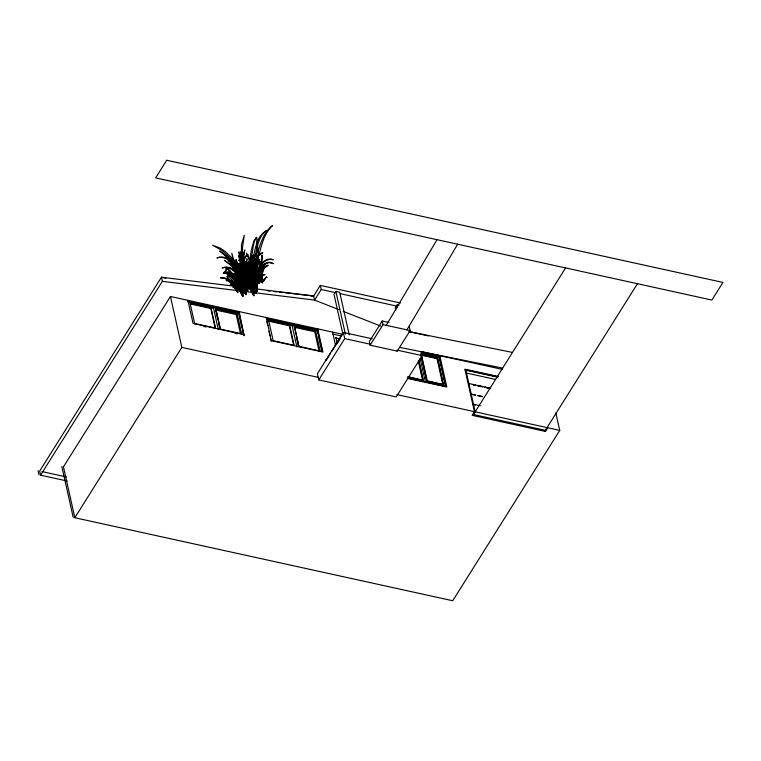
<?xml version="1.0" encoding="UTF-8"?>
<svg xmlns="http://www.w3.org/2000/svg" width="761" height="761" viewBox="0 0 761 761"><rect width="100%" height="100%" fill="white"/><g stroke="black" fill="none" stroke-linecap="round" stroke-linejoin="round"><path stroke-width="1.14" d="M242.474 271.753L242.16 285.289L241.865 278.469M242.502 271.163L245.936 276.738L250.15 259.415L253.832 254.821L251.159 256.98L249.151 260.833L246.83 269.442L245.955 276.7L244.5 273.38L240.676 268.281L237.889 265.998L235.178 264.971L238.868 267.273L242.445 271.087C243.92 303.696 239.211 256.742 248.2 254.83C242.883 256.181 242.331 262.764 242.521 267.32M244.738 281.618L244.69 283.939M243.092 280.362L242.987 286.726L241.798 279.011M255.144 267.14L255.354 261.299M240.695 282.112L240.723 285.832M254.878 266.978L255.192 261.08M243.073 284.624L242.749 296.438L242.911 284.424M250.331 274.949L250.027 280.067L244.214 272.058M245.955 269.194C248.685 246.631 245.175 266.797 245.213 271.04M257.694 271.61L257.779 269.27M257.579 269.118L258.16 253.137L256.866 237.774L256.286 275.254L257.17 281.446L257.351 273.256M257.418 272.514L257.361 290.987L251.035 275.082M238.726 278.669C238.583 301.08 234.188 268.966 225.808 268.395L229.346 270.174L231.182 272.038L235.758 280.676L237.936 286.764L237.251 275.101L237.946 274.417M240.057 264.6L241.656 254.678M243.491 274.854L243.282 280.666L242.207 278.545M241.817 273.789L241.979 270.792M242.093 268.509L242.616 262.83L242.474 265.304M250.264 275.111L250.122 280.019L252.576 268.604M256.828 272.409L256.438 277.679L246.402 253.175L250.407 260.386L256.457 277.66L254.269 271.82L254.64 268.367M243.767 280.143L242.635 286.745L242.664 280.543M252.357 269.47L250.084 282.531L245.86 275.815M236.947 277.66L236.975 284.357M241.342 259.273L241.57 257.494M238.906 274.217L238.003 286.802L239.553 276.871M247.915 279.991L247.563 284.195L253.232 246.222L254.535 241.085L256.581 237.175L253.841 240.942L251.349 250.036L247.287 276.386L247.506 284.281L242.54 276.386M251.51 265.342C249.836 279.858 247.801 297.399 252.414 268.842M245.736 278.897L244.738 287.021L244.338 283.606M250.245 272.096L251.273 264.638L252.386 262.897M257.056 269.251L258.245 262.507L259.672 259.406C255.82 264.409 257.113 271.563 256.333 277.47L255.125 268.652M260.414 277.556L259.615 282.065L260.091 261.308L258.645 273.551L259.767 282.103L250.34 274.997M254.811 272.847L253.156 285.413L253.099 276.195L256.723 256.4M253.052 265.389L256.59 249.361M251.52 273.656L253.432 267.406L255.163 266.017L257.037 266.569L256.524 265.931M258.027 276.452L257.142 281.475L251.663 272.562M258.987 271.316L258.226 277.033L254.279 270.707L248.086 263.487L243.349 260.823L238.593 260.214L243.311 261.213L248.019 264.134L252.024 268.405L258.226 277.033L256.942 259.13L256.59 266.207L258.217 277.004L257.874 273.161L258.978 269.556M255.239 280.657L253.746 289.142L250.103 280.238M254.688 285.67L253.223 292.605L247.363 283.111M246.593 276.662L244.709 286.964L242.426 282.027M255.553 268.69L256.543 264.077M245.461 274.75C242.873 286.174 242.084 257.056 238.707 255.715L243.796 277.461L249.503 270.935L250.131 272.952M251.758 264.229C255.106 252.947 254.897 237.08 266.493 230.621C261.47 233.893 259.14 239.801 257.656 245.356M248.124 284.272L247.506 291.349L246.973 278.564M250.502 274.036L253.651 262.954L256.447 257.399M245.451 275.13L244.604 278.811L240.286 271.934M240.723 277.499L239.801 281.285L240.181 264.647L239.002 274.531L239.725 280.914C236.557 278.307 232.6 274.902 228.186 275.634C232.134 274.122 246.079 288.448 236.776 277.004M261.185 275.901C261.137 289.475 256.742 275.682 250.968 274.616M245.641 275.396L244.633 279.192L244.538 283.587L244.766 276.557L243.463 259.406L244.795 249.931L242.531 259.206L242.94 268.252M258.74 278.136L255.915 293.156L253.508 287.392M240.257 267.739L242.711 260.585M249.427 282.845L247.496 291.339L245.508 275.197M260.614 276.443L261.251 274.16M257.579 259.596C261.147 247.791 263.116 234.388 272.552 225.532C263.991 231.848 260.738 242.55 257.789 252.281M245.736 274.179L251.13 260.129L253.527 257.228L255.943 255.658L252.642 257.589L249.912 261.546L246.364 270.792L244.728 278.735L241.18 271.896M251.663 271.382L252.281 269.27M241.694 264.619L243.006 260.833M258.312 274.883C257.522 291.863 253.232 269.299 247.458 267.672M262.05 272.99L262.631 271.049M255.363 285.746L253.156 294.945L246.069 281.922M240.876 277.908L239.877 281.266L242.959 286.783L237.318 278.145L233.988 275.396L229.337 272.952L224.343 272.866L228.947 272.229L233.475 274.274L235.958 276.319M256.438 278.212C249.969 298.008 257.266 295.924 248.019 280.096M262.231 273.665L264.219 268.148L266.112 266.512L263.981 267.691C256.914 277.289 264.333 292.538 251.891 274.845M256.99 272.419C250.531 288.105 259.644 298.854 245.09 274.873M254.516 267.187L253.023 273.351L253.052 285.432L248.248 278.488M254.383 273.58L253.499 275.368M262.203 270.726L263.753 265.884L266.398 263.154L269.66 262.64L273.551 263.667L269.974 262.25L266.94 262.535L264.524 265.199L262.916 270.079M246.564 275.824L244.785 283.644L246.012 294.631L244.376 283.501M261.289 276.643L259.178 283.111L257.037 280.971L259.14 281.209C261.489 289.199 248.933 265.998 245.194 268.167M244.595 269.575L247.154 263.591M255.011 284.709L256.295 280.828M242.369 253.66L242.721 252.424M245.974 276.519L243.187 271.059M252.852 267.558L256.79 257.893M241.066 276.509L243.12 270.992M238.669 274.302L237.166 283.082L235.453 266.54L231.801 253.137L237.318 283.054L234.017 278.421L228.557 273.599L225.827 272.571L223.182 273.256L227.025 272.952L230.583 275.082M238.802 273.95L237.223 283.035L231.582 276.053M258.978 276.937C253.251 284.234 261.194 303.896 249.865 285.004M241.17 276.937L242.673 272.857M261.546 266.816L261.898 265.884L261.442 266.673M257.713 274.902L258.398 273.113M249.874 276.424L247.43 284.129L244.252 277.784M248.333 283.33L249.17 281.285M255.706 284.614L256.99 281.646M235.406 270.326L235.672 269.708M257.399 271.525C259.558 265.142 265.399 256.476 273.199 259.748C268.547 258.293 263.725 261.128 261.337 265.094M244.747 272.162L242.826 276.243L241.903 280.571L240.352 275.063L233.912 262.012M236.814 277.375L236.367 284.015M244.138 284.595L244.909 283.511L243.425 274.15M254.269 273.646L253.537 274.826M245.327 271.125L246.478 269.052M246.716 268.5C242.445 270.678 243.596 288.971 239.401 275.653M259.767 267.882L260.814 266.027M252.918 266.169L253.784 264.695L255.763 264.191M386.265 325.327L437.004 239.677M406.907 329.865L457.656 244.214M67.225 481.028L40.58 475.178L162.359 281.342L161.437 277.232L313.665 295.981L320.314 285.394L400.448 302.992M341.727 334.117L170.464 296.495L63.448 466.835L74.825 517.727L452.728 600.743L559.744 430.403L555.863 413.052M74.825 517.727L181.841 347.397L170.464 296.495M249.817 286.412L248.524 288.467L251.235 289.056L252.528 287.011M239.173 311.582L243.986 335.287L239.011 313.018L187.72 301.756L188.072 301.194L239.363 312.457L238.745 313.446L241.979 327.915M271.249 341.28L266.426 317.575M320.314 285.394L321.237 289.503L314.578 300.091L162.359 281.342M349.251 334.926L339.701 292.243L335.839 291.387L333.993 294.326L342.754 333.556M318.041 334.041L317.299 330.702L317.917 329.713L266.626 318.44L266.274 319.011L317.565 330.274L322.293 351.43M372.243 338.797L343.354 332.452L317.404 373.746L318.783 379.92L396.205 396.928L422.155 355.625L421.233 351.515M330.398 353.504L326.089 360.419L325.917 359.734M331.625 351.601L342.697 333.927M337.932 342.46L339.168 340.5M318.783 379.92L344.733 338.616L343.354 332.452M389.014 322.502L382.231 321.018L369.323 341.575L370.122 345.18L397.223 351.125L410.141 330.569L409.332 326.973M370.122 345.18L383.04 324.614L382.231 321.018M399.059 305.275L397.128 304.857L395.282 307.796L395.796 310.098M443.406 384.904L437.585 358.146L421.023 354.512L421.537 355.197L436.995 358.593L437.585 358.146L443.406 384.904L426.835 381.271L421.156 355.853M407.401 377.979L445.651 386.379L439.268 357.09L420.928 353.066M426.835 381.271L421.28 355.663M445.651 386.379L439.268 357.09M472.885 415.496L565.594 267.929M544.743 431.278L637.452 283.71M547.806 427.787L545.513 431.449L472.124 415.325L474.426 411.663L464.923 369.161L498.179 376.457M261.461 267.805L264.438 263.848L267.948 262.421L264.229 264.162L261.708 267.377M246.012 276.604L240.238 268.852M258.321 279.239L259.587 277.432M248.21 271.972L251.577 267.549M235.568 270.345L235.996 269.755M247.696 267.149L249.522 264.457L247.82 266.778M262.459 269.109C265.294 265.237 273.446 262.964 263.249 268.3M259.511 277.071C251.501 281.228 255.82 310.041 251.415 285.622L250.578 285.622M247.116 272.343L248.229 270.935M250.179 268.823L251.625 267.063M249.075 270.069L251.016 268.1L248.895 269.946M258.084 256.067L262.754 252.538L257.675 255.677M240.818 270.079L241.57 269.327M240.885 269.841L241.618 269.137M246.222 274.027L248.857 271.839L250.169 272.172L249.237 271.582M245.917 271.401L247.059 270.374M247.782 262.583L249.808 260.994C243.53 264.733 243.453 274.692 243.425 280.552L240.409 270.821M244.081 269.451L246.126 267.748L248.666 267.786L251.644 269.109L248.419 268.176L245.698 268.357M237.736 285.014L239.991 284.1L239.239 283.929C235.824 285.708 239.04 299.473 236.671 288.01M234.845 275.939L234.293 276.329L235.101 276.1M250.388 285.622C252.814 293.261 258.055 305.066 248.352 283.948M253.042 265.161L255.534 264.362M261.898 275.482L265.094 274.54L261.784 275.225M245.955 271.23L247.382 270.678M236.899 268.909L238.849 269.442M427.302 381.004L443.52 384.714L427.302 381.004L421.784 356.319M237.375 263.934L240.4 263.61M238.088 268.424L239.116 268.243M233.96 274.521L228.081 276.224L231.886 274.436L235.12 274.321M238.602 263.867L240.695 263.943M246.088 275.225L246.44 275.292M311.297 295.896L313.665 295.981L314.578 300.091L338.807 309.613M267.691 290.816L270.05 291.083M273.589 291.482L277.118 291.882M279.477 292.138L283.016 292.538M285.375 292.804L313.665 295.981M248.952 270.574L250.426 270.868M409.408 331.71L512.514 352.419M399.573 347.368L502.669 368.086M235.368 271.506L240.714 274.483L243.977 277.413L241.066 274.997M247.905 273.437L245.261 273.066L247.858 272.999L250.055 274.046M321.237 289.503L335.611 292.662M340.586 293.756L396.9 306.131M383.04 324.614L410.141 330.569M165.86 278.203L161.437 277.232L39.667 471.069L40.58 475.178M408.885 331.587L428.576 335.915M421.28 351.592L502.174 369.361M421.499 352.59L440.039 356.662M421.147 353.332L439.145 357.29M190.802 302.916L213.365 307.387L218.34 329.656M237.594 313.19L215.667 308.376L220.395 329.532M267.121 319.677L291.92 324.643L296.895 346.911M295.363 325.889L317.299 330.702M333.023 334.155L340.918 335.896M213.594 308.405L190.088 303.239L194.721 323.796M215.401 308.804L237.327 313.618M292.138 325.651L268.633 320.495L273.275 341.052M293.946 326.05L315.872 330.873M190.288 303.953L210.807 308.462L215.239 328.305M268.842 321.209L289.351 325.718L293.794 345.551M420.9 354.702L437.461 358.336M294.222 327.268L314.731 331.777L319.173 351.611M344.733 338.616L369.894 344.143M398.136 350.355L422.155 355.625M335.611 337.894L340.234 338.911M498.255 376.961L465.799 369.827L475.187 411.834M465.114 370.017L497.218 377.075M466.426 373.042L495.401 379.406M468.747 383.487L490.769 388.329M194.607 323.482L215.553 328.077L211.025 307.834M273.161 340.728L294.098 345.332L289.58 325.09M473.19 384.676L475.501 385.19M477.822 385.694L482.455 386.712M489.409 388.243L484.776 387.225L489.428 388.319M473.199 384.762L475.52 385.266M477.841 385.779L482.474 386.797M244.348 334.726L193.056 323.454L187.881 300.319M271.601 340.709L322.892 351.982L317.718 328.838M203.843 326.469L206.079 326.964M235.073 333.328L237.299 333.822M408.162 376.8L423.154 380.462L418.769 360.819M407.82 376.866L423.278 380.262L418.883 360.628M407.944 377.884L445.765 386.188M407.43 378.369L446.831 387.026L439.82 355.663M470.869 394.036L475.501 395.054M477.822 395.558L482.455 396.576M470.888 394.112L475.52 395.13M477.841 395.644L482.474 396.662M473.38 404.234L480.334 405.765M473.19 404.405L475.52 404.995M181.841 347.397L318.212 377.351M396.795 394.607L559.744 430.403M473.494 414.526L545.352 430.317M41.979 471.573L66.302 476.919M249.732 269.993L251.082 270.402M245.651 267.758L244.509 267.377L245.546 267.958M234.559 284.357L233.874 284.1C238.497 286.107 240.619 292.633 242.692 296.333L237.889 283.063M343.211 311.344L380.652 326.05M243.073 264.571L244.481 265.304M255.496 276.005L254.707 275.577L256.99 277.28M240.343 287.848L235.063 284.757L230.117 284.671L232.657 284.833L237.346 286.859M257.779 277.765L263.201 281.646L260.081 268.747L260.005 262.06L263.04 281.599L265.437 277.708L266.179 277.147L267.082 277.546L266.569 276.947L263.173 281.665L256.923 276.804M236.243 272.124L237.784 273.113M246.802 270.231L248.581 271.401M239.392 264.609L238.45 263.972L239.163 264.809M233.028 267.168L224.39 260.272L236.291 268.709M236.433 283.843L229.889 280.21L226.16 280.657L230.155 280.78L235.862 284.043M243.939 264.723L245.461 265.874M235.587 271.097C232.162 267.748 226.721 265.779 222.193 268.024C226.997 266.188 232.124 268.595 235.558 272.019M232.229 261.746L219.71 250.94L237.822 265.009M237.27 268.823L238.878 270.393M231.725 262.564C227.91 258.759 222.279 256.172 216.904 257.941C226.55 254.003 235.32 263.458 239.23 271.306M246.145 266.569L250.474 271.03M235.292 264.276L238.307 267.349M233.96 261.651L222.241 250.607L212.595 245.242L220.386 248.172L225.332 251.568L240.153 266.131M254.973 271.896C259.244 275.625 267.606 291.663 258.103 275.958M241.598 289.827L245.946 294.593L244.176 285.613M255.021 272.505L257.332 275.092M242.645 270.288L231.905 259.396L244.7 271.03L247.81 275.187L250.103 279.924L249.104 275.035M249.798 285.518L256.077 293.071L250.683 279.496L256.286 287.668L255.534 278.06M239.667 265.656L239.04 264.923L239.439 265.827M240.571 269.651L242.835 272.295M236.281 272.628L237.774 274.379M238.041 286.193L241.656 291.235L241.665 285.518M237.147 285.898C221.67 271.144 240.876 288.904 240.723 292.481L239.525 279.287M233.17 264L234.464 265.532M241.703 289.465L245.86 294.564L243.644 285.109M244.661 268.585L248.229 272.876M237.765 285.451L241.598 291.178L240.847 286.669M245.384 271.62L246.792 273.37M244.776 272.895L246.088 274.531M234.959 267.387L230.612 262.459L237.984 272.676M241.598 274.379L242.93 276.081M241.056 274.445L241.56 275.111M238.26 288.124L242.864 296.314L240.695 286.536M239.192 276.138C236.671 272.657 233.465 268.414 228.833 268.091L226.35 269.546L224.21 273.313L226.864 268.367L229.603 267.805C243.986 277.955 243.986 286.478 239.81 276.994M235.568 268.262L238.003 271.763M240.314 276.186L243.282 280.666L240.076 273.142M234.464 274.664L233.988 273.95L236.49 279.81M236.338 277.499L237.337 279.03M236.31 267.92L239.068 272.2M240.057 276.272L242.464 280.096M247.629 281.113C249.256 282.084 257.922 302.165 250.959 287.972M252.833 281.342L256.333 287.487L250.892 278.735M239.82 274.521L242.569 279.515L242.179 276.833M237.727 286.887L240.761 292.338L235.51 283.853L225.351 272.153C232.914 276.481 237.537 284.272 240.809 292.1L239.296 278.383M248.742 277.261C257.351 292.566 250.54 282.721 251.549 274.769M246.612 275.472L250.122 282.321L249.589 276.909M243.796 283.539L247.734 291.387L244.357 283.767M242.226 282.826L244.471 287.03L242.997 280.086M234.702 267.587L232.6 263.468L228.138 260.443L232.295 264.048L235.834 271.049M235.758 269.651L237.86 273.76M240.733 274.312L244.785 283.577L242.15 278.088M237.965 272.79L234.245 263.363M250.997 275.882L253.071 280.105M251.092 276.319L256.333 287.487L255.106 273.522M238.773 282.245L240.219 285.461M237.356 274.055L242.264 285.194L238.26 274.816M254.326 283.339L257.304 290.968L256.838 282.055M239.192 267.539L235.958 259.568L239.249 271.078M250.54 281.484L253.794 289.056L253.013 285.118M256.191 278.84L255.848 277.67L255.953 278.174L255.277 277.936L255.715 284.614M239.411 277.394L242.112 285.242L241.522 278.659M436.995 358.593L442.769 384.41M420.148 358.431L425.399 381.936M418.255 360.885L422.517 379.958M397.128 304.857L397.642 307.159M396.995 350.098L397.223 351.125M335.839 291.387L345.38 334.079M335.896 337.437L337.19 343.211M332.557 332.1L335.563 345.551M318.536 336.267L322.027 351.858M315.653 330.816L320.172 351.059L298.921 346.388L294.402 326.155M294.212 325.632L298.94 346.788M296.438 337.19L297.418 341.594M297.912 343.801L298.407 346.008M266.769 321.237L267.767 325.689M269.004 331.254L270.003 335.706M270.497 337.932L271.002 340.167M255.953 285.66L257.304 290.968L257.713 275.891M242.474 330.141L243.72 335.715M237.099 313.561L241.627 333.803L220.376 329.142L215.848 308.899M240.371 333.251L236.186 314.521L215.667 310.012L217.636 318.83M218.873 324.338L219.853 328.752M61.831 466.474L73.208 517.375M38.05 470.707L38.973 474.826M241.408 261.204L238.821 251.834L240.419 261.889M243.197 280.704L244.462 284.871L243.625 276.88M241.427 256.695L240.409 251.929L240.98 262.307M240.685 274.921L240.99 276.595M242.112 273.827L244.376 284.833C239.411 278.497 232.495 272.381 224.029 272.286C232.752 270.241 239.686 278.031 244.186 284.452L244.329 284.034M261.584 276.186L262.326 282.835L260.319 271.22M236.395 285.137L237.613 292.5L237.032 285.499M242.816 271.021L243.12 273.342M238.412 276.157L238.621 277.832M240.552 262.925L240.828 265.199M260.88 270.431L261.432 275.149M243.672 277.917L243.939 280.191M240.4 280.39L241.598 291.178L241.722 285.004M241.399 271.144L241.627 275.644M240.238 277.147L240.343 279.392M242.759 260.471L242.493 247.553L244.31 235.292L241.522 244.386L241.104 263.715M242.987 271.354L243.073 276.947M262.031 258.388L262.459 282.731L262.203 282.065C259.054 282.398 262.773 243.625 262.031 258.388M245.917 263.42C254.174 289.874 247.677 270.773 254.678 259.691C245.784 270.241 256.619 290.759 245.917 263.42M242.635 279.42L232.676 266.759L239.049 274.008L242.664 279.477M250.616 276.386L244.053 262.64L248.248 269.708L250.702 276.329M237.432 284.091C235.568 298.302 237.47 278.088 240.752 277.385L239.325 278.165L237.432 284.091M261.08 276.319L260.452 278.821L261.08 276.319M236.738 288.742L235.644 287.468L232.856 287.144L236.747 288.895L227.691 280.276L225.009 278.526L220.49 277.917C227.72 276.015 232.6 284.129 236.719 288.723M237.66 292.376L226.911 276.538L230.678 280.923L237.66 292.376M166.735 160.257L155.663 177.874L711.877 300.062L722.95 282.436L166.735 160.257M244.633 278.783C242.179 273.294 238.954 267.187 233.675 263.658C239.582 266.321 242.921 272.999 244.633 278.783"/></g></svg>
